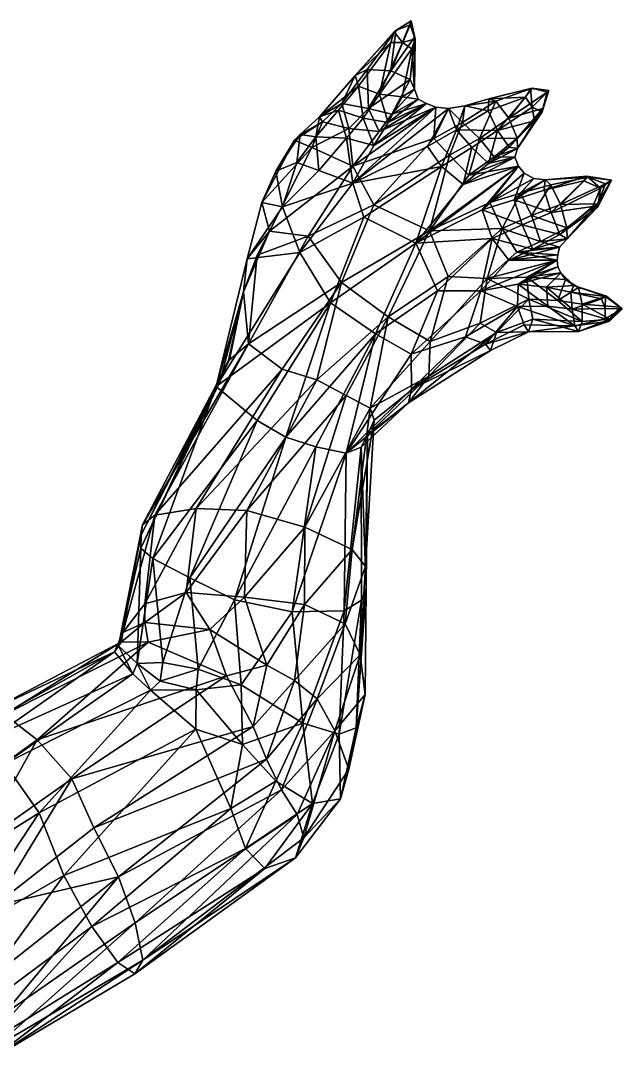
# Model space of a CAD drawing. Extents: x -0.88 to 0.88, y -1.69 to 3.66.
# Drawn here: x 0.382 to 0.877, y 1.074 to 1.928 of the extents above; entities that cross this region are included whole.
import ezdxf

# ---------------------------------------------------------------- set-up
doc = ezdxf.new("R2010")
doc.units = 0
doc.layers.add('ALLIGATR$LWO', color=1, linetype='CONTINUOUS')

msp = doc.modelspace()

# ---------------------------------------------------------------- linework, layer by layer
at = {"layer": 'ALLIGATR$LWO'}
for points in [[(0.70273, 1.9246, 0.01715), (0.69108, 1.91979, 0.01492), (0.68685, 1.88657, 0.04035)], [(0.70632, 1.91448, 0.01565), (0.70273, 1.9246, 0.01715), (0.68685, 1.88657, 0.04035)], [(0.70376, 1.92785, 0.00654), (0.68961, 1.91883, 0.0061), (0.69108, 1.91979, 0.01492)], [(0.70376, 1.92785, 0.00654), (0.69662, 1.91004, -0.00239), (0.68961, 1.91883, 0.0061)], [(0.70273, 1.9246, 0.01715), (0.70376, 1.92785, 0.00654), (0.69108, 1.91979, 0.01492)], [(0.70376, 1.92785, 0.00654), (0.70692, 1.91295, 0.00711), (0.69662, 1.91004, -0.00239)], [(0.70273, 1.9246, 0.01715), (0.70632, 1.91448, 0.01565), (0.70376, 1.92785, 0.00654)], [(0.70692, 1.91295, 0.00711), (0.70376, 1.92785, 0.00654), (0.70632, 1.91448, 0.01565)], [(0.66735, 1.88763, 0.03394), (0.69108, 1.91979, 0.01492), (0.65747, 1.88272, 0.01824)], [(0.69108, 1.91979, 0.01492), (0.68961, 1.91883, 0.0061), (0.65747, 1.88272, 0.01824)], [(0.68961, 1.91883, 0.0061), (0.68688, 1.90987, -0.00145), (0.65747, 1.88272, 0.01824)], [(0.66735, 1.88763, 0.03394), (0.68685, 1.88657, 0.04035), (0.69108, 1.91979, 0.01492)], [(0.70289, 1.87942, 0.03614), (0.70632, 1.91448, 0.01565), (0.68685, 1.88657, 0.04035)], [(0.69662, 1.91004, -0.00239), (0.68688, 1.90987, -0.00145), (0.68961, 1.91883, 0.0061)], [(0.70424, 1.90481, -0.00041), (0.69662, 1.91004, -0.00239), (0.70692, 1.91295, 0.00711)], [(0.70289, 1.87942, 0.03614), (0.70646, 1.87162, 0.02111), (0.70632, 1.91448, 0.01565)], [(0.70424, 1.90481, -0.00041), (0.70692, 1.91295, 0.00711), (0.70646, 1.87162, 0.02111)], [(0.70692, 1.91295, 0.00711), (0.70632, 1.91448, 0.01565), (0.70646, 1.87162, 0.02111)], [(0.66032, 1.87414, 0.00341), (0.65747, 1.88272, 0.01824), (0.68688, 1.90987, -0.00145)], [(0.66032, 1.87414, 0.00341), (0.68688, 1.90987, -0.00145), (0.6777, 1.86741, -0.00083)], [(0.69662, 1.91004, -0.00239), (0.70424, 1.90481, -0.00041), (0.6777, 1.86741, -0.00083)], [(0.68688, 1.90987, -0.00145), (0.69662, 1.91004, -0.00239), (0.6777, 1.86741, -0.00083)], [(0.69616, 1.86539, 0.00546), (0.6777, 1.86741, -0.00083), (0.70424, 1.90481, -0.00041)], [(0.69616, 1.86539, 0.00546), (0.70424, 1.90481, -0.00041), (0.70646, 1.87162, 0.02111)], [(0.66735, 1.88763, 0.03394), (0.65747, 1.88272, 0.01824), (0.64662, 1.85987, 0.0392)], [(0.64662, 1.85987, 0.0392), (0.6686, 1.85554, 0.04778), (0.66735, 1.88763, 0.03394)], [(0.68685, 1.88657, 0.04035), (0.66735, 1.88763, 0.03394), (0.6686, 1.85554, 0.04778)], [(0.70289, 1.87942, 0.03614), (0.68685, 1.88657, 0.04035), (0.6686, 1.85554, 0.04778)], [(0.65747, 1.88272, 0.01824), (0.66032, 1.87414, 0.00341), (0.62832, 1.84885, 0.02212)], [(0.62832, 1.84885, 0.02212), (0.64662, 1.85987, 0.0392), (0.65747, 1.88272, 0.01824)], [(0.68773, 1.85087, 0.04234), (0.70289, 1.87942, 0.03614), (0.6686, 1.85554, 0.04778)], [(0.70646, 1.87162, 0.02111), (0.70289, 1.87942, 0.03614), (0.68773, 1.85087, 0.04234)], [(0.64381, 1.85428, 0.00335), (0.62832, 1.84885, 0.02212), (0.66032, 1.87414, 0.00341)], [(0.64381, 1.85428, 0.00335), (0.66032, 1.87414, 0.00341), (0.66414, 1.84783, -0.00167)], [(0.66032, 1.87414, 0.00341), (0.6777, 1.86741, -0.00083), (0.66414, 1.84783, -0.00167)], [(0.70943, 1.86323, 0.02526), (0.70646, 1.87162, 0.02111), (0.68773, 1.85087, 0.04234)], [(0.69616, 1.86539, 0.00546), (0.70646, 1.87162, 0.02111), (0.70943, 1.86323, 0.02526)], [(0.77341, 1.86174, 0.04046), (0.80322, 1.8724, 0.0182), (0.76743, 1.86355, 0.02457)], [(0.80322, 1.8724, 0.0182), (0.80189, 1.87223, 0.01026), (0.76743, 1.86355, 0.02457)], [(0.80189, 1.87223, 0.01026), (0.79776, 1.86504, 0.00378), (0.76743, 1.86355, 0.02457)], [(0.77341, 1.86174, 0.04046), (0.78392, 1.84778, 0.04629), (0.80322, 1.8724, 0.0182)], [(0.81538, 1.86902, 0.02013), (0.80322, 1.8724, 0.0182), (0.78392, 1.84778, 0.04629)], [(0.81194, 1.85556, 0.01839), (0.81538, 1.86902, 0.02013), (0.78392, 1.84778, 0.04629)], [(0.79776, 1.86504, 0.00378), (0.80189, 1.87223, 0.01026), (0.8032, 1.85678, 0.00277)], [(0.80189, 1.87223, 0.01026), (0.80322, 1.8724, 0.0182), (0.81691, 1.87045, 0.01102)], [(0.81691, 1.87045, 0.01102), (0.8032, 1.85678, 0.00277), (0.80189, 1.87223, 0.01026)], [(0.81691, 1.87045, 0.01102), (0.81143, 1.85302, 0.01111), (0.8032, 1.85678, 0.00277)], [(0.81538, 1.86902, 0.02013), (0.81691, 1.87045, 0.01102), (0.80322, 1.8724, 0.0182)], [(0.81194, 1.85556, 0.01839), (0.81143, 1.85302, 0.01111), (0.81691, 1.87045, 0.01102)], [(0.81538, 1.86902, 0.02013), (0.81194, 1.85556, 0.01839), (0.81691, 1.87045, 0.01102)], [(0.66414, 1.84783, -0.00167), (0.6777, 1.86741, -0.00083), (0.68482, 1.84402, 0.00573)], [(0.6777, 1.86741, -0.00083), (0.69616, 1.86539, 0.00546), (0.68482, 1.84402, 0.00573)], [(0.68482, 1.84402, 0.00573), (0.69616, 1.86539, 0.00546), (0.70943, 1.86323, 0.02526)], [(0.68482, 1.84402, 0.00573), (0.70943, 1.86323, 0.02526), (0.71623, 1.85988, 0.03339)], [(0.70943, 1.86323, 0.02526), (0.68773, 1.85087, 0.04234), (0.71623, 1.85988, 0.03339)], [(0.7458, 1.84424, 0.04524), (0.77341, 1.86174, 0.04046), (0.74767, 1.85778, 0.0276)], [(0.7458, 1.84424, 0.04524), (0.75977, 1.83099, 0.05314), (0.77341, 1.86174, 0.04046)], [(0.76743, 1.86355, 0.02457), (0.76693, 1.85374, 0.00994), (0.74767, 1.85778, 0.0276)], [(0.77341, 1.86174, 0.04046), (0.76743, 1.86355, 0.02457), (0.74767, 1.85778, 0.0276)], [(0.78392, 1.84778, 0.04629), (0.77341, 1.86174, 0.04046), (0.75977, 1.83099, 0.05314)], [(0.76693, 1.85374, 0.00994), (0.79776, 1.86504, 0.00378), (0.77466, 1.83768, 0.00509)], [(0.76693, 1.85374, 0.00994), (0.76743, 1.86355, 0.02457), (0.79776, 1.86504, 0.00378)], [(0.79776, 1.86504, 0.00378), (0.8032, 1.85678, 0.00277), (0.77466, 1.83768, 0.00509)], [(0.62531, 1.83235, 0.00505), (0.62832, 1.84885, 0.02212), (0.64381, 1.85428, 0.00335)], [(0.62531, 1.83235, 0.00505), (0.64381, 1.85428, 0.00335), (0.65031, 1.83118, -0.00026)], [(0.6307, 1.8447, 0.04582), (0.64662, 1.85987, 0.0392), (0.62832, 1.84885, 0.02212)], [(0.6307, 1.8447, 0.04582), (0.65247, 1.83917, 0.05595), (0.64662, 1.85987, 0.0392)], [(0.64381, 1.85428, 0.00335), (0.66414, 1.84783, -0.00167), (0.65031, 1.83118, -0.00026)], [(0.6686, 1.85554, 0.04778), (0.64662, 1.85987, 0.0392), (0.65247, 1.83917, 0.05595)], [(0.65247, 1.83917, 0.05595), (0.67723, 1.83687, 0.05545), (0.6686, 1.85554, 0.04778)], [(0.72385, 1.85684, 0.04237), (0.73445, 1.85575, 0.03328), (0.65557, 1.79436, 0.0099)], [(0.65557, 1.79436, 0.0099), (0.67298, 1.82525, 0.00809), (0.72385, 1.85684, 0.04237)], [(0.73445, 1.85575, 0.03328), (0.71706, 1.82442, 0.01104), (0.65557, 1.79436, 0.0099)], [(0.65571, 1.80825, 0.08179), (0.72235, 1.83102, 0.05844), (0.72385, 1.85684, 0.04237)], [(0.65571, 1.80825, 0.08179), (0.72385, 1.85684, 0.04237), (0.67723, 1.83687, 0.05545)], [(0.68773, 1.85087, 0.04234), (0.6686, 1.85554, 0.04778), (0.67723, 1.83687, 0.05545)], [(0.67298, 1.82525, 0.00809), (0.71623, 1.85988, 0.03339), (0.72385, 1.85684, 0.04237)], [(0.67298, 1.82525, 0.00809), (0.68482, 1.84402, 0.00573), (0.71623, 1.85988, 0.03339)], [(0.71623, 1.85988, 0.03339), (0.67723, 1.83687, 0.05545), (0.72385, 1.85684, 0.04237)], [(0.67723, 1.83687, 0.05545), (0.71623, 1.85988, 0.03339), (0.68773, 1.85087, 0.04234)], [(0.71706, 1.82442, 0.01104), (0.73445, 1.85575, 0.03328), (0.74098, 1.83823, 0.00941)], [(0.72235, 1.83102, 0.05844), (0.73445, 1.85575, 0.03328), (0.72385, 1.85684, 0.04237)], [(0.72235, 1.83102, 0.05844), (0.7458, 1.84424, 0.04524), (0.73445, 1.85575, 0.03328)], [(0.74767, 1.85778, 0.0276), (0.74098, 1.83823, 0.00941), (0.73445, 1.85575, 0.03328)], [(0.7458, 1.84424, 0.04524), (0.74767, 1.85778, 0.0276), (0.73445, 1.85575, 0.03328)], [(0.74098, 1.83823, 0.00941), (0.74767, 1.85778, 0.0276), (0.76693, 1.85374, 0.00994)], [(0.76693, 1.85374, 0.00994), (0.77466, 1.83768, 0.00509), (0.74098, 1.83823, 0.00941)], [(0.8032, 1.85678, 0.00277), (0.80507, 1.84557, 0.00399), (0.77466, 1.83768, 0.00509)], [(0.79081, 1.83126, 0.04154), (0.81194, 1.85556, 0.01839), (0.78392, 1.84778, 0.04629)], [(0.79111, 1.82269, 0.02641), (0.78429, 1.82379, 0.01129), (0.81143, 1.85302, 0.01111)], [(0.80507, 1.84557, 0.00399), (0.81143, 1.85302, 0.01111), (0.78429, 1.82379, 0.01129)], [(0.79081, 1.83126, 0.04154), (0.79111, 1.82269, 0.02641), (0.81194, 1.85556, 0.01839)], [(0.81143, 1.85302, 0.01111), (0.81194, 1.85556, 0.01839), (0.79111, 1.82269, 0.02641)], [(0.81143, 1.85302, 0.01111), (0.80507, 1.84557, 0.00399), (0.8032, 1.85678, 0.00277)], [(0.60773, 1.82951, 0.05024), (0.6307, 1.8447, 0.04582), (0.61223, 1.83419, 0.02623)], [(0.60773, 1.82951, 0.05024), (0.62192, 1.82363, 0.05996), (0.6307, 1.8447, 0.04582)], [(0.62832, 1.84885, 0.02212), (0.62531, 1.83235, 0.00505), (0.61223, 1.83419, 0.02623)], [(0.6307, 1.8447, 0.04582), (0.62832, 1.84885, 0.02212), (0.61223, 1.83419, 0.02623)], [(0.65247, 1.83917, 0.05595), (0.6307, 1.8447, 0.04582), (0.62192, 1.82363, 0.05996)], [(0.65031, 1.83118, -0.00026), (0.66414, 1.84783, -0.00167), (0.67298, 1.82525, 0.00809)], [(0.66414, 1.84783, -0.00167), (0.68482, 1.84402, 0.00573), (0.67298, 1.82525, 0.00809)], [(0.72235, 1.83102, 0.05844), (0.73522, 1.81734, 0.06769), (0.7458, 1.84424, 0.04524)], [(0.75977, 1.83099, 0.05314), (0.7458, 1.84424, 0.04524), (0.73522, 1.81734, 0.06769)], [(0.79081, 1.83126, 0.04154), (0.78392, 1.84778, 0.04629), (0.75977, 1.83099, 0.05314)], [(0.78429, 1.82379, 0.01129), (0.77466, 1.83768, 0.00509), (0.80507, 1.84557, 0.00399)], [(0.62192, 1.82363, 0.05996), (0.65571, 1.80825, 0.08179), (0.65247, 1.83917, 0.05595)], [(0.67723, 1.83687, 0.05545), (0.65247, 1.83917, 0.05595), (0.65571, 1.80825, 0.08179)], [(0.71706, 1.82442, 0.01104), (0.74098, 1.83823, 0.00941), (0.72859, 1.80799, 0.00575)], [(0.74098, 1.83823, 0.00941), (0.75358, 1.82347, 0.00382), (0.72859, 1.80799, 0.00575)], [(0.75358, 1.82347, 0.00382), (0.74098, 1.83823, 0.00941), (0.77466, 1.83768, 0.00509)], [(0.75358, 1.82347, 0.00382), (0.77466, 1.83768, 0.00509), (0.76713, 1.81041, 0.01085)], [(0.77466, 1.83768, 0.00509), (0.78429, 1.82379, 0.01129), (0.76713, 1.81041, 0.01085)], [(0.60773, 1.82951, 0.05024), (0.5924, 1.80417, 0.03881), (0.58075, 1.77829, 0.06886)], [(0.62192, 1.82363, 0.05996), (0.60773, 1.82951, 0.05024), (0.58075, 1.77829, 0.06886)], [(0.60773, 1.82951, 0.05024), (0.61223, 1.83419, 0.02623), (0.5924, 1.80417, 0.03881)], [(0.61223, 1.83419, 0.02623), (0.60956, 1.81133, 0.00556), (0.5924, 1.80417, 0.03881)], [(0.60956, 1.81133, 0.00556), (0.61223, 1.83419, 0.02623), (0.62531, 1.83235, 0.00505)], [(0.60956, 1.81133, 0.00556), (0.62531, 1.83235, 0.00505), (0.6277, 1.8048, -0.00186)], [(0.62531, 1.83235, 0.00505), (0.65031, 1.83118, -0.00026), (0.6277, 1.8048, -0.00186)], [(0.6277, 1.8048, -0.00186), (0.65031, 1.83118, -0.00026), (0.65557, 1.79436, 0.0099)], [(0.65031, 1.83118, -0.00026), (0.67298, 1.82525, 0.00809), (0.65557, 1.79436, 0.0099)], [(0.65571, 1.80825, 0.08179), (0.67302, 1.77655, 0.09958), (0.72235, 1.83102, 0.05844)], [(0.73522, 1.81734, 0.06769), (0.72235, 1.83102, 0.05844), (0.67302, 1.77655, 0.09958)], [(0.73522, 1.81734, 0.06769), (0.7512, 1.80083, 0.05922), (0.75977, 1.83099, 0.05314)], [(0.77178, 1.81579, 0.04796), (0.75977, 1.83099, 0.05314), (0.7512, 1.80083, 0.05922)], [(0.77178, 1.81579, 0.04796), (0.79081, 1.83126, 0.04154), (0.75977, 1.83099, 0.05314)], [(0.79111, 1.82269, 0.02641), (0.79081, 1.83126, 0.04154), (0.77178, 1.81579, 0.04796)], [(0.58719, 1.75482, 0.09888), (0.62192, 1.82363, 0.05996), (0.58075, 1.77829, 0.06886)], [(0.65571, 1.80825, 0.08179), (0.62192, 1.82363, 0.05996), (0.58719, 1.75482, 0.09888)], [(0.71706, 1.82442, 0.01104), (0.72859, 1.80799, 0.00575), (0.65557, 1.79436, 0.0099)], [(0.72859, 1.80799, 0.00575), (0.75358, 1.82347, 0.00382), (0.74629, 1.79327, 0.01338)], [(0.75358, 1.82347, 0.00382), (0.76713, 1.81041, 0.01085), (0.74629, 1.79327, 0.01338)], [(0.78429, 1.82379, 0.01129), (0.79111, 1.82269, 0.02641), (0.76713, 1.81041, 0.01085)], [(0.78887, 1.8157, 0.0306), (0.76713, 1.81041, 0.01085), (0.79111, 1.82269, 0.02641)], [(0.78887, 1.8157, 0.0306), (0.79111, 1.82269, 0.02641), (0.77178, 1.81579, 0.04796)], [(0.60956, 1.81133, 0.00556), (0.59783, 1.77486, 0.02686), (0.5924, 1.80417, 0.03881)], [(0.6277, 1.8048, -0.00186), (0.59783, 1.77486, 0.02686), (0.60956, 1.81133, 0.00556)], [(0.67302, 1.77655, 0.09958), (0.71883, 1.755, 0.08805), (0.73522, 1.81734, 0.06769)], [(0.7512, 1.80083, 0.05922), (0.73522, 1.81734, 0.06769), (0.71883, 1.755, 0.08805)], [(0.74629, 1.79327, 0.01338), (0.78887, 1.8157, 0.0306), (0.79193, 1.8081, 0.03904)], [(0.76713, 1.81041, 0.01085), (0.78887, 1.8157, 0.0306), (0.74629, 1.79327, 0.01338)], [(0.78887, 1.8157, 0.0306), (0.77178, 1.81579, 0.04796), (0.7512, 1.80083, 0.05922)], [(0.78887, 1.8157, 0.0306), (0.7512, 1.80083, 0.05922), (0.79193, 1.8081, 0.03904)], [(0.58075, 1.77829, 0.06886), (0.5924, 1.80417, 0.03881), (0.59783, 1.77486, 0.02686)], [(0.65571, 1.80825, 0.08179), (0.58719, 1.75482, 0.09888), (0.61902, 1.75068, 0.11674)], [(0.65557, 1.79436, 0.0099), (0.59783, 1.77486, 0.02686), (0.6277, 1.8048, -0.00186)], [(0.67302, 1.77655, 0.09958), (0.65571, 1.80825, 0.08179), (0.61902, 1.75068, 0.11674)], [(0.66483, 1.7662, 0.01121), (0.65557, 1.79436, 0.0099), (0.72859, 1.80799, 0.00575)], [(0.66483, 1.7662, 0.01121), (0.72859, 1.80799, 0.00575), (0.70747, 1.74502, 0.01401)], [(0.70747, 1.74502, 0.01401), (0.79193, 1.8081, 0.03904), (0.7621, 1.77221, 0.01276)], [(0.70747, 1.74502, 0.01401), (0.74629, 1.79327, 0.01338), (0.79193, 1.8081, 0.03904)], [(0.72859, 1.80799, 0.00575), (0.74629, 1.79327, 0.01338), (0.70747, 1.74502, 0.01401)], [(0.71883, 1.755, 0.08805), (0.76847, 1.77845, 0.06046), (0.79193, 1.8081, 0.03904)], [(0.71883, 1.755, 0.08805), (0.79193, 1.8081, 0.03904), (0.7512, 1.80083, 0.05922)], [(0.79646, 1.80242, 0.03403), (0.7621, 1.77221, 0.01276), (0.79193, 1.8081, 0.03904)], [(0.7621, 1.77221, 0.01276), (0.79646, 1.80242, 0.03403), (0.78843, 1.78055, 0.01062)], [(0.76847, 1.77845, 0.06046), (0.79646, 1.80242, 0.03403), (0.79193, 1.8081, 0.03904)], [(0.79646, 1.80242, 0.03403), (0.76847, 1.77845, 0.06046), (0.80445, 1.79801, 0.03165)], [(0.80445, 1.79801, 0.03165), (0.78843, 1.78055, 0.01062), (0.79646, 1.80242, 0.03403)], [(0.65557, 1.79436, 0.0099), (0.61214, 1.73709, 0.032), (0.59783, 1.77486, 0.02686)], [(0.66483, 1.7662, 0.01121), (0.61214, 1.73709, 0.032), (0.65557, 1.79436, 0.0099)], [(0.79366, 1.78609, 0.04937), (0.80445, 1.79801, 0.03165), (0.76847, 1.77845, 0.06046)], [(0.80445, 1.79801, 0.03165), (0.81394, 1.79702, 0.02786), (0.78843, 1.78055, 0.01062)], [(0.81394, 1.79702, 0.02786), (0.81317, 1.78837, 0.01216), (0.78843, 1.78055, 0.01062)], [(0.80445, 1.79801, 0.03165), (0.79366, 1.78609, 0.04937), (0.81394, 1.79702, 0.02786)], [(0.81846, 1.79293, 0.04338), (0.81394, 1.79702, 0.02786), (0.79366, 1.78609, 0.04937)], [(0.79366, 1.78609, 0.04937), (0.80258, 1.76761, 0.05609), (0.81846, 1.79293, 0.04338)], [(0.82645, 1.77671, 0.04902), (0.81846, 1.79293, 0.04338), (0.80258, 1.76761, 0.05609)], [(0.81394, 1.79702, 0.02786), (0.84814, 1.80001, 0.00992), (0.81317, 1.78837, 0.01216)], [(0.84814, 1.80001, 0.00992), (0.84581, 1.79612, 0.00246), (0.81317, 1.78837, 0.01216)], [(0.81317, 1.78837, 0.01216), (0.84581, 1.79612, 0.00246), (0.81885, 1.77011, 0.00655)], [(0.84908, 1.79919, 0.01819), (0.84814, 1.80001, 0.00992), (0.81394, 1.79702, 0.02786)], [(0.81846, 1.79293, 0.04338), (0.84908, 1.79919, 0.01819), (0.81394, 1.79702, 0.02786)], [(0.81846, 1.79293, 0.04338), (0.82645, 1.77671, 0.04902), (0.84908, 1.79919, 0.01819)], [(0.84581, 1.79612, 0.00246), (0.85928, 1.79013, 0.00197), (0.81885, 1.77011, 0.00655)], [(0.8635, 1.79381, 0.02058), (0.84908, 1.79919, 0.01819), (0.82645, 1.77671, 0.04902)], [(0.85697, 1.77714, 0.01849), (0.8635, 1.79381, 0.02058), (0.82645, 1.77671, 0.04902)], [(0.85928, 1.79013, 0.00197), (0.84581, 1.79612, 0.00246), (0.84814, 1.80001, 0.00992)], [(0.86848, 1.79664, 0.01134), (0.84814, 1.80001, 0.00992), (0.84908, 1.79919, 0.01819)], [(0.86848, 1.79664, 0.01134), (0.85928, 1.79013, 0.00197), (0.84814, 1.80001, 0.00992)], [(0.8635, 1.79381, 0.02058), (0.86848, 1.79664, 0.01134), (0.84908, 1.79919, 0.01819)], [(0.8635, 1.79381, 0.02058), (0.85697, 1.77714, 0.01849), (0.86848, 1.79664, 0.01134)], [(0.85712, 1.77481, 0.01033), (0.86848, 1.79664, 0.01134), (0.85697, 1.77714, 0.01849)], [(0.86848, 1.79664, 0.01134), (0.85712, 1.77481, 0.01033), (0.85928, 1.79013, 0.00197)], [(0.76847, 1.77845, 0.06046), (0.77848, 1.757, 0.06694), (0.79366, 1.78609, 0.04937)], [(0.80258, 1.76761, 0.05609), (0.79366, 1.78609, 0.04937), (0.77848, 1.757, 0.06694)], [(0.81317, 1.78837, 0.01216), (0.81885, 1.77011, 0.00655), (0.78843, 1.78055, 0.01062)], [(0.85928, 1.79013, 0.00197), (0.85314, 1.77509, 0.00256), (0.81885, 1.77011, 0.00655)], [(0.85314, 1.77509, 0.00256), (0.85928, 1.79013, 0.00197), (0.85712, 1.77481, 0.01033)], [(0.58075, 1.77829, 0.06886), (0.59783, 1.77486, 0.02686), (0.56871, 1.73195, 0.07436)], [(0.58719, 1.75482, 0.09888), (0.58075, 1.77829, 0.06886), (0.56871, 1.73195, 0.07436)], [(0.64638, 1.71242, 0.11974), (0.67302, 1.77655, 0.09958), (0.61902, 1.75068, 0.11674)], [(0.71883, 1.755, 0.08805), (0.67302, 1.77655, 0.09958), (0.64638, 1.71242, 0.11974)], [(0.77848, 1.757, 0.06694), (0.76847, 1.77845, 0.06046), (0.71883, 1.755, 0.08805)], [(0.78843, 1.78055, 0.01062), (0.79503, 1.76003, 0.00344), (0.7621, 1.77221, 0.01276)], [(0.79503, 1.76003, 0.00344), (0.78843, 1.78055, 0.01062), (0.81885, 1.77011, 0.00655)], [(0.83173, 1.75757, 0.04428), (0.82645, 1.77671, 0.04902), (0.80258, 1.76761, 0.05609)], [(0.83173, 1.75757, 0.04428), (0.85697, 1.77714, 0.01849), (0.82645, 1.77671, 0.04902)], [(0.83173, 1.75757, 0.04428), (0.83195, 1.74839, 0.02921), (0.85697, 1.77714, 0.01849)], [(0.85712, 1.77481, 0.01033), (0.85697, 1.77714, 0.01849), (0.83195, 1.74839, 0.02921)], [(0.59783, 1.77486, 0.02686), (0.61214, 1.73709, 0.032), (0.56871, 1.73195, 0.07436)], [(0.7621, 1.77221, 0.01276), (0.77037, 1.74862, 0.00366), (0.70747, 1.74502, 0.01401)], [(0.77037, 1.74862, 0.00366), (0.7621, 1.77221, 0.01276), (0.79503, 1.76003, 0.00344)], [(0.80991, 1.74615, 0.04921), (0.80258, 1.76761, 0.05609), (0.77848, 1.757, 0.06694)], [(0.81885, 1.77011, 0.00655), (0.82606, 1.75191, 0.01179), (0.79503, 1.76003, 0.00344)], [(0.80991, 1.74615, 0.04921), (0.83173, 1.75757, 0.04428), (0.80258, 1.76761, 0.05609)], [(0.82606, 1.75191, 0.01179), (0.81885, 1.77011, 0.00655), (0.85314, 1.77509, 0.00256)], [(0.85314, 1.77509, 0.00256), (0.85712, 1.77481, 0.01033), (0.82606, 1.75191, 0.01179)], [(0.83195, 1.74839, 0.02921), (0.82606, 1.75191, 0.01179), (0.85712, 1.77481, 0.01033)], [(0.66483, 1.7662, 0.01121), (0.63731, 1.69572, 0.03315), (0.61214, 1.73709, 0.032)], [(0.70747, 1.74502, 0.01401), (0.63731, 1.69572, 0.03315), (0.66483, 1.7662, 0.01121)], [(0.79503, 1.76003, 0.00344), (0.80384, 1.73983, 0.00934), (0.77037, 1.74862, 0.00366)], [(0.80384, 1.73983, 0.00934), (0.79503, 1.76003, 0.00344), (0.82606, 1.75191, 0.01179)], [(0.58719, 1.75482, 0.09888), (0.56573, 1.70492, 0.09977), (0.57693, 1.73511, 0.11849)], [(0.56871, 1.73195, 0.07436), (0.56573, 1.70492, 0.09977), (0.58719, 1.75482, 0.09888)], [(0.61902, 1.75068, 0.11674), (0.57693, 1.73511, 0.11849), (0.56989, 1.66211, 0.13421)], [(0.64638, 1.71242, 0.11974), (0.61902, 1.75068, 0.11674), (0.56989, 1.66211, 0.13421)], [(0.61902, 1.75068, 0.11674), (0.58719, 1.75482, 0.09888), (0.57693, 1.73511, 0.11849)], [(0.68466, 1.68428, 0.11059), (0.71883, 1.755, 0.08805), (0.64638, 1.71242, 0.11974)], [(0.68466, 1.68428, 0.11059), (0.734, 1.7176, 0.08927), (0.71883, 1.755, 0.08805)], [(0.734, 1.7176, 0.08927), (0.77848, 1.757, 0.06694), (0.71883, 1.755, 0.08805)], [(0.734, 1.7176, 0.08927), (0.76625, 1.71571, 0.07106), (0.77848, 1.757, 0.06694)], [(0.79046, 1.73757, 0.05652), (0.77848, 1.757, 0.06694), (0.76625, 1.71571, 0.07106)], [(0.79046, 1.73757, 0.05652), (0.80991, 1.74615, 0.04921), (0.77848, 1.757, 0.06694)], [(0.82606, 1.75191, 0.01179), (0.83195, 1.74839, 0.02921), (0.80384, 1.73983, 0.00934)], [(0.83195, 1.74839, 0.02921), (0.83173, 1.75757, 0.04428), (0.80991, 1.74615, 0.04921)], [(0.67416, 1.67035, 0.02215), (0.63731, 1.69572, 0.03315), (0.70747, 1.74502, 0.01401)], [(0.72524, 1.70557, 0.00221), (0.67416, 1.67035, 0.02215), (0.70747, 1.74502, 0.01401)], [(0.72524, 1.70557, 0.00221), (0.70747, 1.74502, 0.01401), (0.77037, 1.74862, 0.00366)], [(0.72524, 1.70557, 0.00221), (0.77037, 1.74862, 0.00366), (0.76089, 1.70581, 0.0036)], [(0.77037, 1.74862, 0.00366), (0.78405, 1.73089, 0.00783), (0.76089, 1.70581, 0.0036)], [(0.78405, 1.73089, 0.00783), (0.77037, 1.74862, 0.00366), (0.80384, 1.73983, 0.00934)], [(0.82421, 1.73529, 0.02898), (0.78405, 1.73089, 0.00783), (0.82562, 1.74168, 0.03246)], [(0.80384, 1.73983, 0.00934), (0.82562, 1.74168, 0.03246), (0.78405, 1.73089, 0.00783)], [(0.82562, 1.74168, 0.03246), (0.80991, 1.74615, 0.04921), (0.79046, 1.73757, 0.05652)], [(0.82421, 1.73529, 0.02898), (0.82562, 1.74168, 0.03246), (0.79046, 1.73757, 0.05652)], [(0.82562, 1.74168, 0.03246), (0.80384, 1.73983, 0.00934), (0.83195, 1.74839, 0.02921)], [(0.82562, 1.74168, 0.03246), (0.83195, 1.74839, 0.02921), (0.80991, 1.74615, 0.04921)], [(0.61214, 1.73709, 0.032), (0.54312, 1.62691, 0.06717), (0.56871, 1.73195, 0.07436)], [(0.63731, 1.69572, 0.03315), (0.54312, 1.62691, 0.06717), (0.61214, 1.73709, 0.032)], [(0.57693, 1.73511, 0.11849), (0.56573, 1.70492, 0.09977), (0.56989, 1.66211, 0.13421)], [(0.76625, 1.71571, 0.07106), (0.82379, 1.73085, 0.03004), (0.79046, 1.73757, 0.05652)], [(0.78405, 1.73089, 0.00783), (0.82421, 1.73529, 0.02898), (0.82379, 1.73085, 0.03004)], [(0.82421, 1.73529, 0.02898), (0.79046, 1.73757, 0.05652), (0.82379, 1.73085, 0.03004)], [(0.56871, 1.73195, 0.07436), (0.54312, 1.62691, 0.06717), (0.56573, 1.70492, 0.09977)], [(0.76089, 1.70581, 0.0036), (0.78405, 1.73089, 0.00783), (0.82379, 1.73085, 0.03004)], [(0.76089, 1.70581, 0.0036), (0.82379, 1.73085, 0.03004), (0.79154, 1.71111, 0.00619)], [(0.76625, 1.71571, 0.07106), (0.79871, 1.71679, 0.05454), (0.82379, 1.73085, 0.03004)], [(0.8242, 1.72538, 0.02811), (0.79154, 1.71111, 0.00619), (0.82379, 1.73085, 0.03004)], [(0.8242, 1.72538, 0.02811), (0.82673, 1.72047, 0.02663), (0.79154, 1.71111, 0.00619)], [(0.79871, 1.71679, 0.05454), (0.8242, 1.72538, 0.02811), (0.82379, 1.73085, 0.03004)], [(0.8242, 1.72538, 0.02811), (0.79871, 1.71679, 0.05454), (0.82673, 1.72047, 0.02663)], [(0.68466, 1.68428, 0.11059), (0.71933, 1.66403, 0.09255), (0.734, 1.7176, 0.08927)], [(0.71933, 1.66403, 0.09255), (0.76625, 1.71571, 0.07106), (0.734, 1.7176, 0.08927)], [(0.76625, 1.71571, 0.07106), (0.71933, 1.66403, 0.09255), (0.76042, 1.67899, 0.07627)], [(0.76042, 1.67899, 0.07627), (0.80039, 1.6987, 0.06149), (0.76625, 1.71571, 0.07106)], [(0.80039, 1.6987, 0.06149), (0.79871, 1.71679, 0.05454), (0.76625, 1.71571, 0.07106)], [(0.82673, 1.72047, 0.02663), (0.81488, 1.70859, 0.00825), (0.79154, 1.71111, 0.00619)], [(0.83062, 1.71507, 0.04927), (0.82673, 1.72047, 0.02663), (0.79871, 1.71679, 0.05454)], [(0.80039, 1.6987, 0.06149), (0.82427, 1.69785, 0.05589), (0.79871, 1.71679, 0.05454)], [(0.82427, 1.69785, 0.05589), (0.83062, 1.71507, 0.04927), (0.79871, 1.71679, 0.05454)], [(0.82673, 1.72047, 0.02663), (0.83742, 1.71013, 0.02557), (0.81488, 1.70859, 0.00825)], [(0.82673, 1.72047, 0.02663), (0.83062, 1.71507, 0.04927), (0.83742, 1.71013, 0.02557)], [(0.56989, 1.66211, 0.13421), (0.59753, 1.64126, 0.14028), (0.64638, 1.71242, 0.11974)], [(0.62615, 1.63236, 0.14386), (0.64638, 1.71242, 0.11974), (0.59753, 1.64126, 0.14028)], [(0.62615, 1.63236, 0.14386), (0.68466, 1.68428, 0.11059), (0.64638, 1.71242, 0.11974)], [(0.79154, 1.71111, 0.00619), (0.79111, 1.69286, -0.00115), (0.76089, 1.70581, 0.0036)], [(0.79111, 1.69286, -0.00115), (0.79154, 1.71111, 0.00619), (0.81618, 1.69314, 0.0012)], [(0.81488, 1.70859, 0.00825), (0.81618, 1.69314, 0.0012), (0.79154, 1.71111, 0.00619)], [(0.83742, 1.71013, 0.02557), (0.8349, 1.70456, 0.01079), (0.81488, 1.70859, 0.00825)], [(0.81618, 1.69314, 0.0012), (0.81488, 1.70859, 0.00825), (0.83596, 1.69054, 0.0048)], [(0.8349, 1.70456, 0.01079), (0.83596, 1.69054, 0.0048), (0.81488, 1.70859, 0.00825)], [(0.83062, 1.71507, 0.04927), (0.82427, 1.69785, 0.05589), (0.84127, 1.70837, 0.0442)], [(0.84422, 1.69477, 0.0498), (0.84127, 1.70837, 0.0442), (0.82427, 1.69785, 0.05589)], [(0.84127, 1.70837, 0.0442), (0.83742, 1.71013, 0.02557), (0.83062, 1.71507, 0.04927)], [(0.83742, 1.71013, 0.02557), (0.86342, 1.70098, 0.01273), (0.8349, 1.70456, 0.01079)], [(0.84127, 1.70837, 0.0442), (0.86437, 1.70128, 0.02132), (0.83742, 1.71013, 0.02557)], [(0.86437, 1.70128, 0.02132), (0.86342, 1.70098, 0.01273), (0.83742, 1.71013, 0.02557)], [(0.84127, 1.70837, 0.0442), (0.84422, 1.69477, 0.0498), (0.86437, 1.70128, 0.02132)], [(0.54312, 1.62691, 0.06717), (0.54633, 1.63074, 0.0845), (0.56573, 1.70492, 0.09977)], [(0.55324, 1.64837, 0.10007), (0.56573, 1.70492, 0.09977), (0.54633, 1.63074, 0.0845)], [(0.55324, 1.64837, 0.10007), (0.55427, 1.64899, 0.11508), (0.56573, 1.70492, 0.09977)], [(0.56989, 1.66211, 0.13421), (0.56573, 1.70492, 0.09977), (0.55427, 1.64899, 0.11508)], [(0.72524, 1.70557, 0.00221), (0.70361, 1.65357, 0.0118), (0.67416, 1.67035, 0.02215)], [(0.76089, 1.70581, 0.0036), (0.70361, 1.65357, 0.0118), (0.72524, 1.70557, 0.00221)], [(0.70361, 1.65357, 0.0118), (0.76089, 1.70581, 0.0036), (0.7482, 1.66796, -0.00203)], [(0.7482, 1.66796, -0.00203), (0.76089, 1.70581, 0.0036), (0.79111, 1.69286, -0.00115)], [(0.76042, 1.67899, 0.07627), (0.77388, 1.67144, 0.06449), (0.80039, 1.6987, 0.06149)], [(0.80375, 1.68249, 0.05368), (0.80039, 1.6987, 0.06149), (0.77388, 1.67144, 0.06449)], [(0.80375, 1.68249, 0.05368), (0.84421, 1.68035, 0.04521), (0.80039, 1.6987, 0.06149)], [(0.84421, 1.68035, 0.04521), (0.82427, 1.69785, 0.05589), (0.80039, 1.6987, 0.06149)], [(0.8349, 1.70456, 0.01079), (0.86026, 1.69908, 0.00565), (0.83596, 1.69054, 0.0048)], [(0.86342, 1.70098, 0.01273), (0.86026, 1.69908, 0.00565), (0.8349, 1.70456, 0.01079)], [(0.86026, 1.69908, 0.00565), (0.86331, 1.69123, 0.00437), (0.83596, 1.69054, 0.0048)], [(0.87564, 1.69236, 0.02343), (0.86437, 1.70128, 0.02132), (0.84422, 1.69477, 0.0498)], [(0.86026, 1.69908, 0.00565), (0.86342, 1.70098, 0.01273), (0.86331, 1.69123, 0.00437)], [(0.86342, 1.70098, 0.01273), (0.87728, 1.691, 0.01285), (0.86331, 1.69123, 0.00437)], [(0.86342, 1.70098, 0.01273), (0.86437, 1.70128, 0.02132), (0.87728, 1.691, 0.01285)], [(0.86437, 1.70128, 0.02132), (0.87564, 1.69236, 0.02343), (0.87728, 1.691, 0.01285)], [(0.57695, 1.599, 0.05872), (0.54312, 1.62691, 0.06717), (0.63731, 1.69572, 0.03315)], [(0.60041, 1.5853, 0.0593), (0.57695, 1.599, 0.05872), (0.63731, 1.69572, 0.03315)], [(0.67416, 1.67035, 0.02215), (0.60041, 1.5853, 0.0593), (0.63731, 1.69572, 0.03315)], [(0.7482, 1.66796, -0.00203), (0.79111, 1.69286, -0.00115), (0.76474, 1.66172, 0.00563)], [(0.79111, 1.69286, -0.00115), (0.79647, 1.6776, 0.00548), (0.76474, 1.66172, 0.00563)], [(0.81618, 1.69314, 0.0012), (0.83838, 1.67685, 0.00986), (0.79111, 1.69286, -0.00115)], [(0.79647, 1.6776, 0.00548), (0.79111, 1.69286, -0.00115), (0.83838, 1.67685, 0.00986)], [(0.83596, 1.69054, 0.0048), (0.83838, 1.67685, 0.00986), (0.81618, 1.69314, 0.0012)], [(0.84421, 1.68035, 0.04521), (0.84422, 1.69477, 0.0498), (0.82427, 1.69785, 0.05589)], [(0.86331, 1.69123, 0.00437), (0.86333, 1.68271, 0.00536), (0.83596, 1.69054, 0.0048)], [(0.83838, 1.67685, 0.00986), (0.83596, 1.69054, 0.0048), (0.86333, 1.68271, 0.00536)], [(0.84421, 1.68035, 0.04521), (0.86711, 1.68235, 0.02038), (0.84422, 1.69477, 0.0498)], [(0.86711, 1.68235, 0.02038), (0.87564, 1.69236, 0.02343), (0.84422, 1.69477, 0.0498)], [(0.86331, 1.69123, 0.00437), (0.87728, 1.691, 0.01285), (0.86333, 1.68271, 0.00536)], [(0.87728, 1.691, 0.01285), (0.86686, 1.68083, 0.01301), (0.86333, 1.68271, 0.00536)], [(0.86686, 1.68083, 0.01301), (0.87728, 1.691, 0.01285), (0.86711, 1.68235, 0.02038)], [(0.87564, 1.69236, 0.02343), (0.86711, 1.68235, 0.02038), (0.87728, 1.691, 0.01285)], [(0.62615, 1.63236, 0.14386), (0.65021, 1.61967, 0.14108), (0.68466, 1.68428, 0.11059)], [(0.66979, 1.60908, 0.12632), (0.68466, 1.68428, 0.11059), (0.65021, 1.61967, 0.14108)], [(0.66979, 1.60908, 0.12632), (0.71933, 1.66403, 0.09255), (0.68466, 1.68428, 0.11059)], [(0.80026, 1.67188, 0.02487), (0.80375, 1.68249, 0.05368), (0.77388, 1.67144, 0.06449)], [(0.80026, 1.67188, 0.02487), (0.84125, 1.67212, 0.02574), (0.80375, 1.68249, 0.05368)], [(0.84125, 1.67212, 0.02574), (0.84421, 1.68035, 0.04521), (0.80375, 1.68249, 0.05368)], [(0.86333, 1.68271, 0.00536), (0.86686, 1.68083, 0.01301), (0.83838, 1.67685, 0.00986)], [(0.84421, 1.68035, 0.04521), (0.84125, 1.67212, 0.02574), (0.86711, 1.68235, 0.02038)], [(0.86686, 1.68083, 0.01301), (0.86711, 1.68235, 0.02038), (0.84125, 1.67212, 0.02574)], [(0.76042, 1.67899, 0.07627), (0.71933, 1.66403, 0.09255), (0.71814, 1.63556, 0.08456)], [(0.76042, 1.67899, 0.07627), (0.71814, 1.63556, 0.08456), (0.77388, 1.67144, 0.06449)], [(0.79647, 1.6776, 0.00548), (0.80026, 1.67188, 0.02487), (0.76474, 1.66172, 0.00563)], [(0.79647, 1.6776, 0.00548), (0.83838, 1.67685, 0.00986), (0.80026, 1.67188, 0.02487)], [(0.83838, 1.67685, 0.00986), (0.84125, 1.67212, 0.02574), (0.80026, 1.67188, 0.02487)], [(0.84125, 1.67212, 0.02574), (0.83838, 1.67685, 0.00986), (0.86686, 1.68083, 0.01301)], [(0.62513, 1.57744, 0.05806), (0.60041, 1.5853, 0.0593), (0.67416, 1.67035, 0.02215)], [(0.65025, 1.57207, 0.06155), (0.62513, 1.57744, 0.05806), (0.67416, 1.67035, 0.02215)], [(0.70361, 1.65357, 0.0118), (0.65025, 1.57207, 0.06155), (0.67416, 1.67035, 0.02215)], [(0.71814, 1.63556, 0.08456), (0.70157, 1.61342, 0.06144), (0.77388, 1.67144, 0.06449)], [(0.70157, 1.61342, 0.06144), (0.76903, 1.6565, 0.02912), (0.77388, 1.67144, 0.06449)], [(0.70384, 1.62478, 0.02), (0.70361, 1.65357, 0.0118), (0.7482, 1.66796, -0.00203)], [(0.70384, 1.62478, 0.02), (0.7482, 1.66796, -0.00203), (0.76474, 1.66172, 0.00563)], [(0.76903, 1.6565, 0.02912), (0.76474, 1.66172, 0.00563), (0.80026, 1.67188, 0.02487)], [(0.76903, 1.6565, 0.02912), (0.80026, 1.67188, 0.02487), (0.77388, 1.67144, 0.06449)], [(0.55427, 1.64899, 0.11508), (0.48272, 1.51307, 0.16088), (0.56989, 1.66211, 0.13421)], [(0.48272, 1.51307, 0.16088), (0.49269, 1.52106, 0.17906), (0.56989, 1.66211, 0.13421)], [(0.56989, 1.66211, 0.13421), (0.49269, 1.52106, 0.17906), (0.59753, 1.64126, 0.14028)], [(0.71933, 1.66403, 0.09255), (0.66979, 1.60908, 0.12632), (0.71814, 1.63556, 0.08456)], [(0.70157, 1.61342, 0.06144), (0.70384, 1.62478, 0.02), (0.76903, 1.6565, 0.02912)], [(0.70384, 1.62478, 0.02), (0.76474, 1.66172, 0.00563), (0.76903, 1.6565, 0.02912)], [(0.55324, 1.64837, 0.10007), (0.48155, 1.50508, 0.1383), (0.55427, 1.64899, 0.11508)], [(0.48272, 1.51307, 0.16088), (0.55427, 1.64899, 0.11508), (0.48155, 1.50508, 0.1383)], [(0.55324, 1.64837, 0.10007), (0.54633, 1.63074, 0.0845), (0.48155, 1.50508, 0.1383)], [(0.65025, 1.57207, 0.06155), (0.70361, 1.65357, 0.0118), (0.70384, 1.62478, 0.02)], [(0.52666, 1.52662, 0.2008), (0.59753, 1.64126, 0.14028), (0.49269, 1.52106, 0.17906)], [(0.59753, 1.64126, 0.14028), (0.52666, 1.52662, 0.2008), (0.62615, 1.63236, 0.14386)], [(0.48137, 1.49407, 0.11579), (0.54633, 1.63074, 0.0845), (0.54312, 1.62691, 0.06717)], [(0.48137, 1.49407, 0.11579), (0.48155, 1.50508, 0.1383), (0.54633, 1.63074, 0.0845)], [(0.52666, 1.52662, 0.2008), (0.56852, 1.52495, 0.21119), (0.62615, 1.63236, 0.14386)], [(0.62615, 1.63236, 0.14386), (0.56852, 1.52495, 0.21119), (0.65021, 1.61967, 0.14108)], [(0.70157, 1.61342, 0.06144), (0.71814, 1.63556, 0.08456), (0.66778, 1.58735, 0.09073)], [(0.67331, 1.59942, 0.11277), (0.66778, 1.58735, 0.09073), (0.71814, 1.63556, 0.08456)], [(0.66979, 1.60908, 0.12632), (0.67331, 1.59942, 0.11277), (0.71814, 1.63556, 0.08456)], [(0.49108, 1.48544, 0.0985), (0.48137, 1.49407, 0.11579), (0.54312, 1.62691, 0.06717)], [(0.54312, 1.62691, 0.06717), (0.57695, 1.599, 0.05872), (0.49108, 1.48544, 0.0985)], [(0.70384, 1.62478, 0.02), (0.70157, 1.61342, 0.06144), (0.65025, 1.57207, 0.06155)], [(0.61616, 1.51134, 0.20298), (0.65021, 1.61967, 0.14108), (0.56852, 1.52495, 0.21119)], [(0.65021, 1.61967, 0.14108), (0.61616, 1.51134, 0.20298), (0.66979, 1.60908, 0.12632)], [(0.66242, 1.57698, 0.07465), (0.65025, 1.57207, 0.06155), (0.70157, 1.61342, 0.06144)], [(0.66778, 1.58735, 0.09073), (0.66242, 1.57698, 0.07465), (0.70157, 1.61342, 0.06144)], [(0.61616, 1.51134, 0.20298), (0.65508, 1.4928, 0.18278), (0.66979, 1.60908, 0.12632)], [(0.66979, 1.60908, 0.12632), (0.65508, 1.4928, 0.18278), (0.67331, 1.59942, 0.11277)], [(0.52156, 1.46967, 0.07629), (0.49108, 1.48544, 0.0985), (0.57695, 1.599, 0.05872)], [(0.52156, 1.46967, 0.07629), (0.57695, 1.599, 0.05872), (0.60041, 1.5853, 0.0593)], [(0.66606, 1.479, 0.16062), (0.67331, 1.59942, 0.11277), (0.65508, 1.4928, 0.18278)], [(0.67331, 1.59942, 0.11277), (0.66606, 1.479, 0.16062), (0.66778, 1.58735, 0.09073)], [(0.5583, 1.45164, 0.06079), (0.52156, 1.46967, 0.07629), (0.60041, 1.5853, 0.0593)], [(0.60041, 1.5853, 0.0593), (0.62513, 1.57744, 0.05806), (0.5583, 1.45164, 0.06079)], [(0.66778, 1.58735, 0.09073), (0.66664, 1.46083, 0.12522), (0.66242, 1.57698, 0.07465)], [(0.66606, 1.479, 0.16062), (0.66664, 1.46083, 0.12522), (0.66778, 1.58735, 0.09073)], [(0.60565, 1.44157, 0.06396), (0.5583, 1.45164, 0.06079), (0.62513, 1.57744, 0.05806)], [(0.60565, 1.44157, 0.06396), (0.62513, 1.57744, 0.05806), (0.65025, 1.57207, 0.06155)], [(0.64842, 1.44235, 0.08241), (0.60565, 1.44157, 0.06396), (0.65025, 1.57207, 0.06155)], [(0.65025, 1.57207, 0.06155), (0.66242, 1.57698, 0.07465), (0.64842, 1.44235, 0.08241)], [(0.6627, 1.45119, 0.10125), (0.64842, 1.44235, 0.08241), (0.66242, 1.57698, 0.07465)], [(0.6627, 1.45119, 0.10125), (0.66242, 1.57698, 0.07465), (0.66664, 1.46083, 0.12522)], [(0.48453, 1.44814, 0.24046), (0.49269, 1.52106, 0.17906), (0.46632, 1.42451, 0.22116)], [(0.48272, 1.51307, 0.16088), (0.46632, 1.42451, 0.22116), (0.49269, 1.52106, 0.17906)], [(0.51848, 1.45765, 0.24902), (0.52666, 1.52662, 0.2008), (0.48453, 1.44814, 0.24046)], [(0.52666, 1.52662, 0.2008), (0.49269, 1.52106, 0.17906), (0.48453, 1.44814, 0.24046)], [(0.52666, 1.52662, 0.2008), (0.51848, 1.45765, 0.24902), (0.56852, 1.52495, 0.21119)], [(0.56662, 1.45367, 0.25198), (0.56852, 1.52495, 0.21119), (0.51848, 1.45765, 0.24902)], [(0.61616, 1.51134, 0.20298), (0.56852, 1.52495, 0.21119), (0.56662, 1.45367, 0.25198)], [(0.46632, 1.42451, 0.22116), (0.48272, 1.51307, 0.16088), (0.46291, 1.41357, 0.18068)], [(0.48272, 1.51307, 0.16088), (0.48155, 1.50508, 0.1383), (0.46291, 1.41357, 0.18068)], [(0.6158, 1.44768, 0.2498), (0.61616, 1.51134, 0.20298), (0.56662, 1.45367, 0.25198)], [(0.61616, 1.51134, 0.20298), (0.6158, 1.44768, 0.2498), (0.65508, 1.4928, 0.18278)], [(0.48155, 1.50508, 0.1383), (0.48137, 1.49407, 0.11579), (0.46291, 1.41357, 0.18068)], [(0.48137, 1.49407, 0.11579), (0.47837, 1.39902, 0.12875), (0.46291, 1.41357, 0.18068)], [(0.48137, 1.49407, 0.11579), (0.49108, 1.48544, 0.0985), (0.47837, 1.39902, 0.12875)], [(0.49924, 1.40007, 0.0985), (0.47837, 1.39902, 0.12875), (0.49108, 1.48544, 0.0985)], [(0.49108, 1.48544, 0.0985), (0.52156, 1.46967, 0.07629), (0.49924, 1.40007, 0.0985)], [(0.64923, 1.43186, 0.22738), (0.65508, 1.4928, 0.18278), (0.6158, 1.44768, 0.2498)], [(0.66606, 1.479, 0.16062), (0.65508, 1.4928, 0.18278), (0.64923, 1.43186, 0.22738)], [(0.66177, 1.40628, 0.1957), (0.66606, 1.479, 0.16062), (0.64923, 1.43186, 0.22738)], [(0.66606, 1.479, 0.16062), (0.66177, 1.40628, 0.1957), (0.66664, 1.46083, 0.12522)], [(0.52156, 1.46967, 0.07629), (0.52835, 1.39461, 0.08546), (0.49924, 1.40007, 0.0985)], [(0.52156, 1.46967, 0.07629), (0.5583, 1.45164, 0.06079), (0.52835, 1.39461, 0.08546)], [(0.66592, 1.37361, 0.15502), (0.65851, 1.34627, 0.10274), (0.66664, 1.46083, 0.12522)], [(0.6627, 1.45119, 0.10125), (0.66664, 1.46083, 0.12522), (0.65851, 1.34627, 0.10274)], [(0.66592, 1.37361, 0.15502), (0.66664, 1.46083, 0.12522), (0.66177, 1.40628, 0.1957)], [(0.48453, 1.44814, 0.24046), (0.48444, 1.43293, 0.24464), (0.51848, 1.45765, 0.24902)], [(0.53795, 1.42723, 0.25147), (0.51848, 1.45765, 0.24902), (0.48444, 1.43293, 0.24464)], [(0.51848, 1.45765, 0.24902), (0.53795, 1.42723, 0.25147), (0.56662, 1.45367, 0.25198)], [(0.56372, 1.38151, 0.08557), (0.52835, 1.39461, 0.08546), (0.5583, 1.45164, 0.06079)], [(0.53795, 1.42723, 0.25147), (0.58499, 1.39767, 0.25115), (0.56662, 1.45367, 0.25198)], [(0.5583, 1.45164, 0.06079), (0.60565, 1.44157, 0.06396), (0.56372, 1.38151, 0.08557)], [(0.56662, 1.45367, 0.25198), (0.58499, 1.39767, 0.25115), (0.6158, 1.44768, 0.2498)], [(0.64842, 1.44235, 0.08241), (0.6627, 1.45119, 0.10125), (0.64454, 1.34102, 0.09209)], [(0.6627, 1.45119, 0.10125), (0.65851, 1.34627, 0.10274), (0.64454, 1.34102, 0.09209)], [(0.46632, 1.42451, 0.22116), (0.48444, 1.43293, 0.24464), (0.48453, 1.44814, 0.24046)], [(0.6077, 1.38505, 0.25513), (0.6158, 1.44768, 0.2498), (0.58499, 1.39767, 0.25115)], [(0.60565, 1.44157, 0.06396), (0.64842, 1.44235, 0.08241), (0.61454, 1.35005, 0.08872)], [(0.6158, 1.44768, 0.2498), (0.6077, 1.38505, 0.25513), (0.64923, 1.43186, 0.22738)], [(0.64454, 1.34102, 0.09209), (0.61454, 1.35005, 0.08872), (0.64842, 1.44235, 0.08241)], [(0.60565, 1.44157, 0.06396), (0.61454, 1.35005, 0.08872), (0.56372, 1.38151, 0.08557)], [(0.4874, 1.41663, 0.25517), (0.48444, 1.43293, 0.24464), (0.46528, 1.417, 0.23134)], [(0.46632, 1.42451, 0.22116), (0.46528, 1.417, 0.23134), (0.48444, 1.43293, 0.24464)], [(0.53795, 1.42723, 0.25147), (0.48444, 1.43293, 0.24464), (0.4874, 1.41663, 0.25517)], [(0.55176, 1.38886, 0.25938), (0.53795, 1.42723, 0.25147), (0.4874, 1.41663, 0.25517)], [(0.53795, 1.42723, 0.25147), (0.55176, 1.38886, 0.25938), (0.58499, 1.39767, 0.25115)], [(0.6077, 1.38505, 0.25513), (0.6263, 1.36994, 0.24876), (0.64923, 1.43186, 0.22738)], [(0.64923, 1.43186, 0.22738), (0.6263, 1.36994, 0.24876), (0.66177, 1.40628, 0.1957)], [(0.35995, 1.36183, 0.25105), (0.46528, 1.417, 0.23134), (0.45968, 1.40869, 0.1902)], [(0.35995, 1.36183, 0.25105), (0.36913, 1.35723, 0.28342), (0.46528, 1.417, 0.23134)], [(0.4874, 1.41663, 0.25517), (0.46528, 1.417, 0.23134), (0.36913, 1.35723, 0.28342)], [(0.46528, 1.417, 0.23134), (0.46632, 1.42451, 0.22116), (0.45968, 1.40869, 0.1902)], [(0.46632, 1.42451, 0.22116), (0.46291, 1.41357, 0.18068), (0.45968, 1.40869, 0.1902)], [(0.35966, 1.33894, 0.18003), (0.35716, 1.35111, 0.21691), (0.45968, 1.40869, 0.1902)], [(0.35716, 1.35111, 0.21691), (0.35995, 1.36183, 0.25105), (0.45968, 1.40869, 0.1902)], [(0.47457, 1.39057, 0.13287), (0.35966, 1.33894, 0.18003), (0.45968, 1.40869, 0.1902)], [(0.36913, 1.35723, 0.28342), (0.39607, 1.3364, 0.31471), (0.4874, 1.41663, 0.25517)], [(0.39607, 1.3364, 0.31471), (0.55176, 1.38886, 0.25938), (0.4874, 1.41663, 0.25517)], [(0.45968, 1.40869, 0.1902), (0.46291, 1.41357, 0.18068), (0.47457, 1.39057, 0.13287)], [(0.47837, 1.39902, 0.12875), (0.47457, 1.39057, 0.13287), (0.46291, 1.41357, 0.18068)], [(0.49706, 1.3846, 0.0992), (0.47837, 1.39902, 0.12875), (0.49924, 1.40007, 0.0985)], [(0.49924, 1.40007, 0.0985), (0.52835, 1.39461, 0.08546), (0.49706, 1.3846, 0.0992)], [(0.64095, 1.34384, 0.2267), (0.66177, 1.40628, 0.1957), (0.6263, 1.36994, 0.24876)], [(0.66177, 1.40628, 0.1957), (0.64095, 1.34384, 0.2267), (0.66592, 1.37361, 0.15502)], [(0.47457, 1.39057, 0.13287), (0.47837, 1.39902, 0.12875), (0.48933, 1.37723, 0.11967)], [(0.47837, 1.39902, 0.12875), (0.49706, 1.3846, 0.0992), (0.48933, 1.37723, 0.11967)], [(0.52668, 1.37739, 0.10316), (0.49706, 1.3846, 0.0992), (0.52835, 1.39461, 0.08546)], [(0.52668, 1.37739, 0.10316), (0.52835, 1.39461, 0.08546), (0.56372, 1.38151, 0.08557)], [(0.57353, 1.3473, 0.26169), (0.58499, 1.39767, 0.25115), (0.55176, 1.38886, 0.25938)], [(0.6077, 1.38505, 0.25513), (0.58499, 1.39767, 0.25115), (0.57353, 1.3473, 0.26169)], [(0.35966, 1.33894, 0.18003), (0.47457, 1.39057, 0.13287), (0.36932, 1.31672, 0.15542)], [(0.48933, 1.37723, 0.11967), (0.36932, 1.31672, 0.15542), (0.47457, 1.39057, 0.13287)], [(0.39607, 1.3364, 0.31471), (0.42444, 1.3044, 0.33468), (0.55176, 1.38886, 0.25938)], [(0.57353, 1.3473, 0.26169), (0.55176, 1.38886, 0.25938), (0.42444, 1.3044, 0.33468)], [(0.49706, 1.3846, 0.0992), (0.52668, 1.37739, 0.10316), (0.48933, 1.37723, 0.11967)], [(0.58466, 1.32048, 0.26172), (0.6077, 1.38505, 0.25513), (0.57353, 1.3473, 0.26169)], [(0.6077, 1.38505, 0.25513), (0.58466, 1.32048, 0.26172), (0.6263, 1.36994, 0.24876)], [(0.39774, 1.27622, 0.14242), (0.36932, 1.31672, 0.15542), (0.48933, 1.37723, 0.11967)], [(0.52638, 1.34516, 0.11235), (0.39774, 1.27622, 0.14242), (0.48933, 1.37723, 0.11967)], [(0.52668, 1.37739, 0.10316), (0.52638, 1.34516, 0.11235), (0.48933, 1.37723, 0.11967)], [(0.52668, 1.37739, 0.10316), (0.56494, 1.33243, 0.10885), (0.52638, 1.34516, 0.11235)], [(0.56494, 1.33243, 0.10885), (0.52668, 1.37739, 0.10316), (0.56372, 1.38151, 0.08557)], [(0.56372, 1.38151, 0.08557), (0.61454, 1.35005, 0.08872), (0.56494, 1.33243, 0.10885)], [(0.59706, 1.29531, 0.25415), (0.6263, 1.36994, 0.24876), (0.58466, 1.32048, 0.26172)], [(0.64095, 1.34384, 0.2267), (0.6263, 1.36994, 0.24876), (0.59706, 1.29531, 0.25415)], [(0.64095, 1.34384, 0.2267), (0.65241, 1.3121, 0.192), (0.66592, 1.37361, 0.15502)], [(0.65241, 1.3121, 0.192), (0.64558, 1.28772, 0.12975), (0.66592, 1.37361, 0.15502)], [(0.64558, 1.28772, 0.12975), (0.65851, 1.34627, 0.10274), (0.66592, 1.37361, 0.15502)], [(0.39607, 1.3364, 0.31471), (0.36913, 1.35723, 0.28342), (0.34557, 1.30002, 0.35408)], [(0.59229, 1.30237, 0.11163), (0.56494, 1.33243, 0.10885), (0.61454, 1.35005, 0.08872)], [(0.59229, 1.30237, 0.11163), (0.61454, 1.35005, 0.08872), (0.62248, 1.28409, 0.11554)], [(0.64454, 1.34102, 0.09209), (0.62248, 1.28409, 0.11554), (0.61454, 1.35005, 0.08872)], [(0.39774, 1.27622, 0.14242), (0.52638, 1.34516, 0.11235), (0.41784, 1.22463, 0.1451)], [(0.5553, 1.2799, 0.12171), (0.41784, 1.22463, 0.1451), (0.52638, 1.34516, 0.11235)], [(0.42444, 1.3044, 0.33468), (0.44247, 1.26382, 0.34301), (0.57353, 1.3473, 0.26169)], [(0.44247, 1.26382, 0.34301), (0.58466, 1.32048, 0.26172), (0.57353, 1.3473, 0.26169)], [(0.5553, 1.2799, 0.12171), (0.52638, 1.34516, 0.11235), (0.56494, 1.33243, 0.10885)], [(0.60993, 1.27498, 0.23925), (0.64095, 1.34384, 0.2267), (0.59706, 1.29531, 0.25415)], [(0.64095, 1.34384, 0.2267), (0.60993, 1.27498, 0.23925), (0.61525, 1.25579, 0.21516)], [(0.65241, 1.3121, 0.192), (0.64095, 1.34384, 0.2267), (0.61525, 1.25579, 0.21516)], [(0.64558, 1.28772, 0.12975), (0.62248, 1.28409, 0.11554), (0.64454, 1.34102, 0.09209)], [(0.65851, 1.34627, 0.10274), (0.64558, 1.28772, 0.12975), (0.64454, 1.34102, 0.09209)], [(0.39607, 1.3364, 0.31471), (0.34557, 1.30002, 0.35408), (0.3471, 1.24967, 0.37374)], [(0.42444, 1.3044, 0.33468), (0.39607, 1.3364, 0.31471), (0.3471, 1.24967, 0.37374)], [(0.56494, 1.33243, 0.10885), (0.59229, 1.30237, 0.11163), (0.5553, 1.2799, 0.12171)], [(0.39774, 1.27622, 0.14242), (0.32367, 1.22992, 0.17053), (0.36932, 1.31672, 0.15542)], [(0.44247, 1.26382, 0.34301), (0.46283, 1.22365, 0.33787), (0.58466, 1.32048, 0.26172)], [(0.59706, 1.29531, 0.25415), (0.58466, 1.32048, 0.26172), (0.46283, 1.22365, 0.33787)], [(0.64558, 1.28772, 0.12975), (0.65241, 1.3121, 0.192), (0.61525, 1.25579, 0.21516)], [(0.3471, 1.24967, 0.37374), (0.36072, 1.19989, 0.37799), (0.42444, 1.3044, 0.33468)], [(0.44247, 1.26382, 0.34301), (0.42444, 1.3044, 0.33468), (0.36072, 1.19989, 0.37799)], [(0.59229, 1.30237, 0.11163), (0.56743, 1.24697, 0.12732), (0.5553, 1.2799, 0.12171)], [(0.59229, 1.30237, 0.11163), (0.62248, 1.28409, 0.11554), (0.56743, 1.24697, 0.12732)], [(0.46283, 1.22365, 0.33787), (0.47664, 1.1857, 0.31259), (0.59706, 1.29531, 0.25415)], [(0.47664, 1.1857, 0.31259), (0.60993, 1.27498, 0.23925), (0.59706, 1.29531, 0.25415)], [(0.5832, 1.2305, 0.14415), (0.56743, 1.24697, 0.12732), (0.62248, 1.28409, 0.11554)], [(0.5832, 1.2305, 0.14415), (0.62248, 1.28409, 0.11554), (0.60861, 1.23928, 0.17418)], [(0.60861, 1.23928, 0.17418), (0.64558, 1.28772, 0.12975), (0.61525, 1.25579, 0.21516)], [(0.64558, 1.28772, 0.12975), (0.60861, 1.23928, 0.17418), (0.62248, 1.28409, 0.11554)], [(0.32367, 1.22992, 0.17053), (0.39774, 1.27622, 0.14242), (0.33016, 1.17442, 0.17625)], [(0.39774, 1.27622, 0.14242), (0.41784, 1.22463, 0.1451), (0.33016, 1.17442, 0.17625)], [(0.44107, 1.18266, 0.16044), (0.41784, 1.22463, 0.1451), (0.5553, 1.2799, 0.12171)], [(0.56743, 1.24697, 0.12732), (0.44107, 1.18266, 0.16044), (0.5553, 1.2799, 0.12171)], [(0.47664, 1.1857, 0.31259), (0.48288, 1.15506, 0.27365), (0.60993, 1.27498, 0.23925)], [(0.61525, 1.25579, 0.21516), (0.60993, 1.27498, 0.23925), (0.48288, 1.15506, 0.27365)], [(0.44247, 1.26382, 0.34301), (0.36072, 1.19989, 0.37799), (0.46283, 1.22365, 0.33787)], [(0.61525, 1.25579, 0.21516), (0.48288, 1.15506, 0.27365), (0.60861, 1.23928, 0.17418)], [(0.44107, 1.18266, 0.16044), (0.56743, 1.24697, 0.12732), (0.46234, 1.15311, 0.18743)], [(0.5832, 1.2305, 0.14415), (0.46234, 1.15311, 0.18743), (0.56743, 1.24697, 0.12732)], [(0.47637, 1.14378, 0.22887), (0.60861, 1.23928, 0.17418), (0.48288, 1.15506, 0.27365)], [(0.60861, 1.23928, 0.17418), (0.47637, 1.14378, 0.22887), (0.5832, 1.2305, 0.14415)], [(0.47637, 1.14378, 0.22887), (0.46234, 1.15311, 0.18743), (0.5832, 1.2305, 0.14415)], [(0.33016, 1.17442, 0.17625), (0.41784, 1.22463, 0.1451), (0.32441, 1.09613, 0.19426)], [(0.44107, 1.18266, 0.16044), (0.32441, 1.09613, 0.19426), (0.41784, 1.22463, 0.1451)], [(0.3665, 1.14742, 0.37047), (0.46283, 1.22365, 0.33787), (0.36072, 1.19989, 0.37799)], [(0.3665, 1.14742, 0.37047), (0.36826, 1.11053, 0.34189), (0.46283, 1.22365, 0.33787)], [(0.47664, 1.1857, 0.31259), (0.46283, 1.22365, 0.33787), (0.36826, 1.11053, 0.34189)], [(0.32441, 1.09613, 0.19426), (0.44107, 1.18266, 0.16044), (0.35164, 1.08456, 0.22426)], [(0.44107, 1.18266, 0.16044), (0.46234, 1.15311, 0.18743), (0.35164, 1.08456, 0.22426)], [(0.48288, 1.15506, 0.27365), (0.47664, 1.1857, 0.31259), (0.36127, 1.08341, 0.30567)], [(0.47664, 1.1857, 0.31259), (0.36826, 1.11053, 0.34189), (0.36127, 1.08341, 0.30567)], [(0.35164, 1.08456, 0.22426), (0.46234, 1.15311, 0.18743), (0.35942, 1.07442, 0.26396)], [(0.36127, 1.08341, 0.30567), (0.35942, 1.07442, 0.26396), (0.48288, 1.15506, 0.27365)], [(0.47637, 1.14378, 0.22887), (0.48288, 1.15506, 0.27365), (0.35942, 1.07442, 0.26396)], [(0.47637, 1.14378, 0.22887), (0.35942, 1.07442, 0.26396), (0.46234, 1.15311, 0.18743)]]:
    msp.add_3dface(points, dxfattribs=at)

doc.saveas('drawing.dxf')
